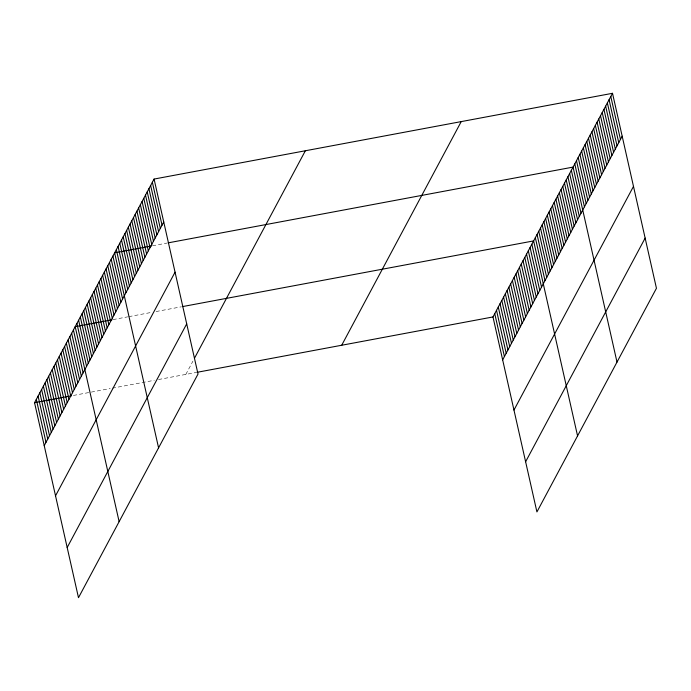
<?xml version="1.0" encoding="UTF-8"?>
<svg xmlns="http://www.w3.org/2000/svg" width="691" height="691" viewBox="0 0 691 691"><rect width="100%" height="100%" fill="white"/><g stroke="black" fill="none" stroke-linecap="round" stroke-linejoin="round"><path stroke-width="0.52" stroke-dasharray="3.46 2.59" d="M185.836 374.41L192.901 361.186M152.452 245.789L167.162 243.042M113.013 319.596L127.714 316.841M128.768 316.651L150.828 312.522M156.08 311.537L181.292 306.821M73.419 395.442L110.189 388.558M112.296 388.169L154.318 380.309M158.515 379.523L195.821 372.544"/><path stroke-width="1.04" d="M154.076 179.064L198.015 374.056L78.489 597.698L34.55 402.715L154.076 179.064L612.511 93.302L656.45 288.285L536.924 511.936L492.985 316.944L612.511 93.302M44.224 445.626L163.75 221.984M55.53 495.81L175.056 272.168M67.182 547.514L186.708 323.872M194.663 357.878L305.362 150.759M341.7 345.25L461.225 121.599M502.651 359.864L622.176 136.213M513.966 410.048L633.492 186.397M525.618 461.752L645.144 238.101M151.398 245.987L114.628 252.863L158.576 447.854M168.215 242.843L573.064 167.101L617.003 362.093M111.959 319.795L75.189 326.67L119.128 521.662M182.346 306.623L533.616 240.909L577.564 435.9M34.55 402.715L71.32 395.831M196.823 372.354L492.985 316.944M610.792 96.507L620.466 139.427M609.073 99.72L618.747 142.631M607.363 102.924L617.037 145.844M605.644 106.138L615.318 149.057M603.934 109.342L613.608 152.262M602.215 112.555L611.889 155.475M600.505 115.76L610.179 158.68M598.786 118.973L608.46 161.893M597.076 122.177L606.741 165.097M595.357 125.391L605.031 168.31M593.647 128.595L603.312 171.515M591.928 131.808L601.602 174.728M590.209 135.013L599.883 177.933M588.499 138.226L598.173 181.146M586.78 141.43L596.454 184.35M585.07 144.644L594.744 187.563M583.351 147.848L593.025 190.768M581.641 151.061L591.315 193.981M579.922 154.266L589.596 197.185M578.212 157.479L587.877 200.399M576.493 160.683L586.167 203.603M574.782 163.897L584.448 206.816M571.345 170.314L581.019 213.234M569.634 173.519L579.308 216.438M567.916 176.732L577.59 219.652M566.205 179.936L575.879 222.856M564.487 183.15L574.161 226.069M562.776 186.354L572.45 229.274M561.057 189.567L570.731 232.487M559.347 192.772L569.013 235.691M557.628 195.985L567.302 238.905M555.918 199.189L565.583 242.109M554.199 202.403L563.873 245.322M552.48 205.607L562.154 248.527M550.77 208.82L560.444 251.74M549.051 212.025L558.725 254.944M547.341 215.238L557.015 258.158M545.622 218.442L555.296 261.362M543.912 221.656L553.586 264.575M542.193 224.86L551.867 267.78M540.483 228.073L550.148 270.993M538.764 231.278L548.438 274.197M537.054 234.491L546.719 277.411M535.335 237.695L545.009 280.615M531.854 244.217L541.528 287.128M530.083 247.516L539.757 290.436M528.321 250.824L537.995 293.744M526.551 254.133L536.225 297.052M524.789 257.441L534.454 300.352M523.018 260.74L532.692 303.66M521.256 264.048L530.921 306.968M519.485 267.357L529.159 310.276M517.714 270.665L527.388 313.584M515.952 273.964L525.626 316.884M514.182 277.272L523.856 320.192M512.42 280.581L522.085 323.5M510.649 283.889L520.323 326.808M508.887 287.188L518.552 330.108M507.116 290.496L516.79 333.416M505.346 293.805L515.02 336.724M503.584 297.113L513.258 340.032M501.813 300.421L511.487 343.332M500.051 303.72L509.725 346.64M498.28 307.029L507.954 349.948M496.518 310.337L506.183 353.256M494.747 313.645L504.421 356.556M152.357 182.269L162.031 225.188M150.647 185.482L160.321 228.401M148.928 188.686L158.602 231.606M147.218 191.899L156.892 234.819M145.499 195.104L155.173 238.024M143.788 198.317L153.462 241.237M142.07 201.522L151.744 244.441M140.359 204.735L150.025 247.654M138.641 207.939L148.315 250.859M136.93 211.152L146.596 254.072M135.211 214.357L144.885 257.277M133.493 217.57L143.167 260.49M131.782 220.774L141.456 263.694M130.063 223.988L139.737 266.907M128.353 227.192L138.027 270.112M126.634 230.405L136.308 273.325M124.924 233.61L134.598 276.53M123.205 236.823L132.879 279.743M121.495 240.027L131.16 282.947M119.776 243.241L129.45 286.16M118.066 246.445L127.731 289.365M116.347 249.658L126.021 292.578M112.918 256.076L122.592 298.996M111.199 259.28L120.873 302.2M109.489 262.494L119.163 305.413M107.77 265.698L117.444 308.618M106.06 268.911L115.734 311.831M104.341 272.116L114.015 315.036M102.631 275.329L112.296 318.249M100.912 278.542L110.586 321.453M99.202 281.747L108.867 324.666M97.483 284.96L107.157 327.871M95.764 288.164L105.438 331.084M94.054 291.377L103.728 334.289M92.335 294.582L102.009 337.502M90.625 297.795L100.299 340.706M88.906 301L98.58 343.919M87.196 304.213L96.87 347.124M85.477 307.417L95.151 350.337M83.766 310.63L93.432 353.542M82.048 313.835L91.722 356.755M80.337 317.048L90.003 359.959M78.619 320.253L88.293 363.172M76.9 323.466L86.574 366.377M73.419 329.978L83.093 372.898M71.657 333.287L81.331 376.198M69.886 336.586L79.56 379.506M68.124 339.894L77.789 382.814M66.353 343.202L76.027 386.122M64.591 346.511L74.257 389.422M62.821 349.81L72.495 392.73M61.05 353.118L70.724 396.038M59.288 356.426L68.962 399.346M57.517 359.735L67.191 402.646M55.755 363.034L65.429 405.954M53.984 366.342L63.658 409.262M52.222 369.65L61.888 412.57M50.452 372.959L60.126 415.878M48.681 376.258L58.355 419.178M46.919 379.566L56.593 422.486M45.148 382.874L54.822 425.794M43.386 386.183L53.06 429.102M41.615 389.491L51.289 432.402M39.853 392.79L49.519 435.71M38.083 396.098L47.757 439.018M36.321 399.407L45.986 442.326"/></g></svg>
